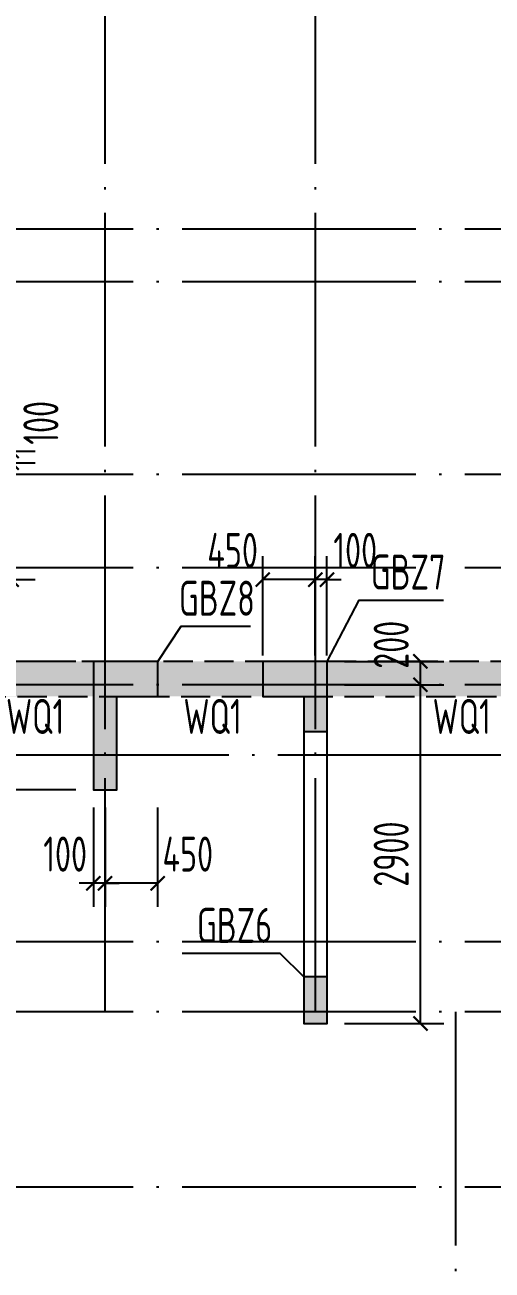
# Model space of a CAD drawing. Extents: x -1307975 to -76406, y -96289 to 379359.
# Drawn here: x -929803 to -925802, y 357582 to 368242 of the extents above; entities that cross this region are included whole.
import ezdxf
from ezdxf.enums import TextEntityAlignment as Align

# ---------------------------------------------------------------- set-up
doc = ezdxf.new("R2010")
doc.units = 0
doc.header["$LTSCALE"] = 1000
doc.linetypes.add('DASH', pattern=[0.35, 0.25, -0.1])
doc.linetypes.add('DOTE', pattern=[2.42, 2, -0.2, 0.02, -0.2])
doc.layers.get('0').update_dxf_attribs({"linetype": 'CONTINUOUS'})
doc.layers.get('DEFPOINTS').update_dxf_attribs({"linetype": 'CONTINUOUS'})
for name, color, linetype in [('A-DOTE', 10, 'DOTE'), ('COLU_DE_TEXT', 7, 'CONTINUOUS'), ('LABEL', 1, 'CONTINUOUS'), ('S-Q墙填充', 252, 'CONTINUOUS'), ('S-Q墙实线', 6, 'CONTINUOUS'), ('S-Q墙标注', 3, 'CONTINUOUS'), ('S-Q墙虚线', 6, 'DASH'), ('S-X详图填充', 252, 'CONTINUOUS'), ('S-X详图实线', 4, 'CONTINUOUS')]:
    doc.layers.add(name, color=color, linetype=linetype)
doc.styles.add('TSSD_REIN', font='tssdeng.shx', dxfattribs={"width": 0.7, "height": 300, "bigfont": 'tssdchn.shx'})
doc.styles.add('结构文字', font='zstxt.shx', dxfattribs={"width": 0.7, "bigfont": 'zshz.shx'})
doc.dimstyles.new('STRUCK', dxfattribs={"dimtxt": 400, "dimasz": 121, "dimexe": 200, "dimexo": 150, "dimgap": 115, "dimtad": 1, "dimdec": 0, "dimdsep": 46, "dimtxsty": '结构文字', "dimblk": 'ARCHTICK', "dimcen": 400, "dimclrd": 3, "dimclre": 3, "dimclrt": 7, "dimadec": 0, "dimazin": 0, "dimtfac": 1, "dimtdec": 0, "dimtix": 1, "dimtmove": 2, "dimatfit": 3, "dimldrblk": '_DIMX', "dimfxl": 1, "dimtolj": 1, "dimtzin": 0, "dimarcsym": 0})

# ---------------------------------------------------------------- blocks, each defined once
blk = doc.blocks.new('20210726.16350016')
at = {"layer": 'A-DOTE'}
for p, q in [((48100, 10900), (48100, 21100)), ((49900, 10900), (49900, 21100)), ((55600, 17600), (3600, 17600)), ((55600, 17150), (3600, 17150)), ((55600, 15500), (3600, 15500)), ((55600, 14700), (3600, 14700)), ((55600, 13700), (3600, 13700)), ((3600, 13100.3), (55600, 13100.3)), ((55600, 11500), (3600, 11500)), ((55600, 10900), (3600, 10900)), ((51100, 10900), (51100, 3600)), ((55600, 9400), (3600, 9400))]:
    blk.add_line(p, q, dxfattribs=at)
blk = doc.blocks.new('_ArchTick')
at = {"color": 0, "linetype": 'ByBlock', "const_width": 0.15}
blk.add_lwpolyline([(-0.5, -0.5), (0.5, 0.5)], dxfattribs=at)
blk = doc.blocks.new('*D3534')
at = {"layer": 'DEFPOINTS', "color": 0, "transparency": 16777216}
for p in [(-927216, 362593), (-926416, 362593), (-927216, 359693)]:
    blk.add_point(p, dxfattribs=at)
at = {"layer": 'S-Q墙标注', "color": 3, "lineweight": -2, "transparency": 16777216}
for p, q in [((-927066, 362593), (-926216, 362593)), ((-926416, 359693), (-926416, 362593)), ((-927066, 359693), (-926216, 359693))]:
    blk.add_line(p, q, dxfattribs=at)
at = {"layer": 'S-Q墙标注', "color": 3, "lineweight": -2, "transparency": 16777216, "xscale": 121, "yscale": 121, "zscale": 121}
for p, rotation in [((-926416, 362593), 90), ((-926416, 359693), 270)]:
    blk.add_blockref('_ArchTick', p, dxfattribs=dict(at, rotation=rotation))
at = {"layer": 'S-Q墙标注', "color": 7, "transparency": 16777216, "insert": (-926666, 361143), "char_height": 300, "attachment_point": 5, "rotation": 90, "style": 'TSSD_REIN'}
blk.add_mtext('\\A1;2900', dxfattribs=at)
blk = doc.blocks.new('_DIMX')
blk.add_line((-150, 0), (150, 0))
at = {"const_width": 50}
blk.add_lwpolyline([(-70, -70), (70, 70)], dxfattribs=at)
blk = doc.blocks.new('*D3535')
at = {"layer": 'DEFPOINTS', "color": 0, "transparency": 16777216}
for p in [(-927216, 362793), (-926416, 362793), (-927216, 362593)]:
    blk.add_point(p, dxfattribs=at)
at = {"layer": 'S-Q墙标注', "color": 3, "lineweight": -2, "transparency": 16777216}
for p, q in [((-927066, 362793), (-926216, 362793)), ((-926416, 362593), (-926416, 362793)), ((-927066, 362593), (-926216, 362593))]:
    blk.add_line(p, q, dxfattribs=at)
at = {"layer": 'S-Q墙标注', "color": 3, "lineweight": -2, "transparency": 16777216, "xscale": 121, "yscale": 121, "zscale": 121}
for p, rotation in [((-926416, 362793), 90), ((-926416, 362593), 270)]:
    blk.add_blockref('_ArchTick', p, dxfattribs=dict(at, rotation=rotation))
at = {"layer": 'S-Q墙标注', "color": 7, "transparency": 16777216, "insert": (-926666, 362935), "char_height": 300, "attachment_point": 5, "rotation": 90, "style": 'TSSD_REIN'}
blk.add_mtext('\\A1;200', dxfattribs=at)
blk = doc.blocks.new('*D3536')
at = {"layer": 'DEFPOINTS', "color": 0, "transparency": 16777216}
for p in [(-927316, 363493), (-927316, 362693), (-927216, 362693)]:
    blk.add_point(p, dxfattribs=at)
at = {"layer": 'S-Q墙标注', "color": 3, "lineweight": -2, "transparency": 16777216}
for p, q in [((-927316, 362843), (-927316, 363693)), ((-927216, 362843), (-927216, 363693)), ((-927316, 363493), (-927437, 363493)), ((-927216, 363493), (-927316, 363493)), ((-927216, 363493), (-927095, 363493))]:
    blk.add_line(p, q, dxfattribs=at)
at = {"layer": 'S-Q墙标注', "color": 3, "lineweight": -2, "transparency": 16777216, "xscale": 121, "yscale": 121, "zscale": 121}
blk.add_blockref('_ArchTick', (-927316, 363493), dxfattribs=at)
at = {"layer": 'S-Q墙标注', "color": 3, "lineweight": -2, "transparency": 16777216, "xscale": 121, "yscale": 121, "zscale": 121, "rotation": 180}
blk.add_blockref('_ArchTick', (-927216, 363493), dxfattribs=at)
at = {"layer": 'S-Q墙标注', "color": 7, "transparency": 16777216, "insert": (-926974, 363743), "char_height": 300, "attachment_point": 5, "style": 'TSSD_REIN'}
blk.add_mtext('\\A1;100', dxfattribs=at)
blk = doc.blocks.new('*D3537')
at = {"layer": 'DEFPOINTS', "color": 0, "transparency": 16777216}
for p in [(-927766, 363493), (-927766, 362693), (-927316, 362693)]:
    blk.add_point(p, dxfattribs=at)
at = {"layer": 'S-Q墙标注', "color": 3, "lineweight": -2, "transparency": 16777216}
for p, q in [((-927766, 362843), (-927766, 363693)), ((-927316, 362843), (-927316, 363693)), ((-927316, 363493), (-927766, 363493))]:
    blk.add_line(p, q, dxfattribs=at)
at = {"layer": 'S-Q墙标注', "color": 3, "lineweight": -2, "transparency": 16777216, "xscale": 121, "yscale": 121, "zscale": 121, "rotation": 180}
blk.add_blockref('_ArchTick', (-927766, 363493), dxfattribs=at)
at = {"layer": 'S-Q墙标注', "color": 3, "lineweight": -2, "transparency": 16777216, "xscale": 121, "yscale": 121, "zscale": 121}
blk.add_blockref('_ArchTick', (-927316, 363493), dxfattribs=at)
at = {"layer": 'S-Q墙标注', "color": 7, "transparency": 16777216, "insert": (-928024, 363743), "char_height": 300, "attachment_point": 5, "style": 'TSSD_REIN'}
blk.add_mtext('\\A1;450', dxfattribs=at)
blk = doc.blocks.new('*D3538')
at = {"layer": 'DEFPOINTS', "color": 0, "transparency": 16777216}
for p in [(-930016, 362593), (-929216, 362593), (-929216, 361693)]:
    blk.add_point(p, dxfattribs=at)
at = {"layer": 'S-Q墙标注', "color": 3, "lineweight": -2, "transparency": 16777216}
for p, q in [((-929366, 362593), (-930216, 362593)), ((-930016, 361693), (-930016, 362593)), ((-929366, 361693), (-930216, 361693))]:
    blk.add_line(p, q, dxfattribs=at)
at = {"layer": 'S-Q墙标注', "color": 3, "lineweight": -2, "transparency": 16777216, "xscale": 121, "yscale": 121, "zscale": 121}
for p, rotation in [((-930016, 362593), 90), ((-930016, 361693), 270)]:
    blk.add_blockref('_ArchTick', p, dxfattribs=dict(at, rotation=rotation))
at = {"layer": 'S-Q墙标注', "color": 7, "transparency": 16777216, "insert": (-930266, 362143), "char_height": 300, "attachment_point": 5, "rotation": 90, "style": 'TSSD_REIN'}
blk.add_mtext('\\A1;900', dxfattribs=at)
blk = doc.blocks.new('*D3539')
at = {"layer": 'DEFPOINTS', "color": 0, "transparency": 16777216}
for p in [(-930016, 362793), (-929216, 362793), (-929216, 362593)]:
    blk.add_point(p, dxfattribs=at)
at = {"layer": 'S-Q墙标注', "color": 3, "lineweight": -2, "transparency": 16777216}
for p, q in [((-929366, 362793), (-930216, 362793)), ((-930016, 362593), (-930016, 362793)), ((-929366, 362593), (-930216, 362593))]:
    blk.add_line(p, q, dxfattribs=at)
at = {"layer": 'S-Q墙标注', "color": 3, "lineweight": -2, "transparency": 16777216, "xscale": 121, "yscale": 121, "zscale": 121}
for p, rotation in [((-930016, 362793), 90), ((-930016, 362593), 270)]:
    blk.add_blockref('_ArchTick', p, dxfattribs=dict(at, rotation=rotation))
at = {"layer": 'S-Q墙标注', "color": 7, "transparency": 16777216, "insert": (-930266, 362935), "char_height": 300, "attachment_point": 5, "rotation": 90, "style": 'TSSD_REIN'}
blk.add_mtext('\\A1;200', dxfattribs=at)
blk = doc.blocks.new('*D3540')
at = {"layer": 'DEFPOINTS', "color": 0, "transparency": 16777216}
for p in [(-929116, 361693), (-928666, 361693), (-929116, 360893)]:
    blk.add_point(p, dxfattribs=at)
at = {"layer": 'S-Q墙标注', "color": 3, "lineweight": -2, "transparency": 16777216}
for p, q in [((-929116, 361543), (-929116, 360693)), ((-928666, 361543), (-928666, 360693)), ((-928666, 360893), (-929116, 360893))]:
    blk.add_line(p, q, dxfattribs=at)
at = {"layer": 'S-Q墙标注', "color": 3, "lineweight": -2, "transparency": 16777216, "xscale": 121, "yscale": 121, "zscale": 121, "rotation": 180}
blk.add_blockref('_ArchTick', (-929116, 360893), dxfattribs=at)
at = {"layer": 'S-Q墙标注', "color": 3, "lineweight": -2, "transparency": 16777216, "xscale": 121, "yscale": 121, "zscale": 121}
blk.add_blockref('_ArchTick', (-928666, 360893), dxfattribs=at)
at = {"layer": 'S-Q墙标注', "color": 7, "transparency": 16777216, "insert": (-928408, 361143), "char_height": 300, "attachment_point": 5, "style": 'TSSD_REIN'}
blk.add_mtext('\\A1;450', dxfattribs=at)
blk = doc.blocks.new('*D3541')
at = {"layer": 'DEFPOINTS', "color": 0, "transparency": 16777216}
for p in [(-929216, 361693), (-929116, 361693), (-929216, 360893)]:
    blk.add_point(p, dxfattribs=at)
at = {"layer": 'S-Q墙标注', "color": 3, "lineweight": -2, "transparency": 16777216}
for p, q in [((-929216, 361543), (-929216, 360693)), ((-929116, 361543), (-929116, 360693)), ((-929216, 360893), (-929337, 360893)), ((-929116, 360893), (-929216, 360893)), ((-929116, 360893), (-928995, 360893))]:
    blk.add_line(p, q, dxfattribs=at)
at = {"layer": 'S-Q墙标注', "color": 3, "lineweight": -2, "transparency": 16777216, "xscale": 121, "yscale": 121, "zscale": 121}
blk.add_blockref('_ArchTick', (-929216, 360893), dxfattribs=at)
at = {"layer": 'S-Q墙标注', "color": 3, "lineweight": -2, "transparency": 16777216, "xscale": 121, "yscale": 121, "zscale": 121, "rotation": 180}
blk.add_blockref('_ArchTick', (-929116, 360893), dxfattribs=at)
at = {"layer": 'S-Q墙标注', "color": 7, "transparency": 16777216, "insert": (-929458, 361143), "char_height": 300, "attachment_point": 5, "style": 'TSSD_REIN'}
blk.add_mtext('\\A1;100', dxfattribs=at)
blk = doc.blocks.new('*D3546')
at = {"layer": 'DEFPOINTS', "color": 0, "transparency": 16777216}
for p in [(-930716, 364493), (-929916, 364493), (-930716, 363493)]:
    blk.add_point(p, dxfattribs=at)
at = {"layer": 'S-Q墙标注', "color": 3, "lineweight": -2, "transparency": 16777216}
for p, q in [((-930566, 364493), (-929716, 364493)), ((-929916, 363493), (-929916, 364493)), ((-930566, 363493), (-929716, 363493))]:
    blk.add_line(p, q, dxfattribs=at)
at = {"layer": 'S-Q墙标注', "color": 3, "lineweight": -2, "transparency": 16777216, "xscale": 121, "yscale": 121, "zscale": 121}
for p, rotation in [((-929916, 364493), 90), ((-929916, 363493), 270)]:
    blk.add_blockref('_ArchTick', p, dxfattribs=dict(at, rotation=rotation))
at = {"layer": 'S-Q墙标注', "color": 7, "transparency": 16777216, "insert": (-930166, 363993), "char_height": 300, "attachment_point": 5, "rotation": 90, "style": 'TSSD_REIN'}
blk.add_mtext('\\A1;1000', dxfattribs=at)
blk = doc.blocks.new('*D3547')
at = {"layer": 'DEFPOINTS', "color": 0, "transparency": 16777216}
for p in [(-930716, 364593), (-929916, 364593), (-930716, 364493)]:
    blk.add_point(p, dxfattribs=at)
at = {"layer": 'S-Q墙标注', "color": 3, "lineweight": -2, "transparency": 16777216}
for p, q in [((-929916, 364593), (-929916, 364714)), ((-930566, 364593), (-929716, 364593)), ((-929916, 364493), (-929916, 364593)), ((-930566, 364493), (-929716, 364493)), ((-929916, 364493), (-929916, 364372))]:
    blk.add_line(p, q, dxfattribs=at)
at = {"layer": 'S-Q墙标注', "color": 3, "lineweight": -2, "transparency": 16777216, "xscale": 121, "yscale": 121, "zscale": 121}
for p, rotation in [((-929916, 364593), 270), ((-929916, 364493), 90)]:
    blk.add_blockref('_ArchTick', p, dxfattribs=dict(at, rotation=rotation))
at = {"layer": 'S-Q墙标注', "color": 7, "transparency": 16777216, "insert": (-929666, 364835), "char_height": 300, "attachment_point": 5, "rotation": 90, "style": 'TSSD_REIN'}
blk.add_mtext('\\A1;100', dxfattribs=at)
blk = doc.blocks.new('20211109.00462574')
at = {"layer": 'S-Q墙填充'}
h = blk.add_hatch(dxfattribs=at)
h.set_pattern_fill('ARMORED', color=252, scale=30, style=0)
h.set_pattern_definition([(50, (994311.75, -393917.59), (215.178055, -18.82564), [22.5, -247.5]), (355, (994311.75, -393917.59), (-41.6254, 225.65764), [18, -198]), (100.4514, (994329.68, -393919.15), (173.552815, 206.831863), [19.122057, -210.342634]), (46.1842, (994311.75, -393857.59), (320.172315, -49.655704), [33.75, -371.25]), (96.6356, (994338.43, -393861.72), (280.39881, 292.23536), [28.68309, -315.5139]), (351.1842, (994311.75, -393857.6), (280.39858, 292.23558), [27, -297]), (21, (994341.75, -393872.59), (179.072116, -120.785667), [22.5, -247.5]), (326, (994341.75, -393872.59), (72.9946, 217.545014), [18, -198]), (71.4514, (994356.67, -393882.65), (252.06679, 96.75915), [19.122057, -210.342634]), (37.5, (994311.75, -393917.586), (3.6479566, 99.868156), [0, -195.6, 0, -201, 0, -198.75]), (7.5, (994311.75, -393917.59), (78.920861, 118.323514), [0, -114.6, 0, -191.1, 0, -75.75]), (327.5, (994244.85, -393917.586), (160.146731, -6.7664615), [0, -75, 0, -234, 0, -310.5]), (317.5, (994214.85, -393917.59), (174.95585, 30.031495), [0, -97.5, 0, -155.4, 0, -220.5]), (45, (994311.75, -393917.59), (-106.066017, 106.066017), [])])
h.paths.add_polyline_path([(9600, 1650), (9400, 1650), (9400, 1500), (300, 1500), (300, 8500), (6600, 8500), (6600, 7700), (6800, 7700), (6800, 8800), (5900, 8800), (5900, 9200), (5650, 9200), (5650, 8800), (4150, 8800), (4150, 10500), (5650, 10500), (5650, 9820), (5900, 9820), (5900, 10150), (6300, 10150), (6300, 10500), (6800, 10500), (6800, 10800), (5900, 10800), (5900, 12596), (5650, 12596), (5650, 10750), (3900, 10750), (3900, 8800), (1550, 8800), (1550, 13796), (1300, 13796), (1300, 8800), (0, 8800), (0, 1200), (9300, 1200), (9300, 0), (16100, 0), (16100, 1200), (34400, 1200), (34400, 0), (41000, 0), (41000, 1200), (50400, 1200), (50400, 8800), (42200, 8800), (42200, 10600), (39300, 10600), (39300, 10850), (36100, 10850), (36100, 10600), (33200, 10600), (33200, 8800), (17200, 8800), (17200, 10600), (14300, 10600), (14300, 12300), (15200, 12300), (15200, 14196), (12817, 14196), (12817, 13896), (14900, 13896), (14900, 12600), (14000, 12600), (14000, 9100), (14200, 9100), (14200, 10300), (16900, 10300), (16900, 8500), (33500, 8500), (33500, 10300), (36400, 10300), (36400, 10550), (39000, 10550), (39000, 10300), (41900, 10300), (41900, 8500), (50100, 8500), (50100, 1500), (41000, 1500), (41000, 1650), (40700, 1650), (40700, 300), (34700, 300), (34700, 1650), (34400, 1650), (34400, 1500), (16000, 1500), (16000, 1650), (15800, 1650), (15800, 300), (9600, 300)])
at = {"layer": 'S-Q墙实线'}
for points in [[(43600, 8800), (43600, 7700), (43800, 7700), (43800, 8500), (44150, 8500), (44150, 8800)], [(45600, 8800), (45050, 8800), (45050, 8500), (45400, 8500), (45400, 5700), (45600, 5700)]]:
    blk.add_lwpolyline(points, close=True, dxfattribs=at)
at = {"layer": 'S-Q墙虚线', "color": 2}
for points in [[(41000, 1200), (50400, 1200), (50400, 8800), (42200, 8800)], [(41900, 8500), (50100, 8500), (50100, 1500), (41000, 1500)]]:
    blk.add_lwpolyline(points, dxfattribs=at)

msp = doc.modelspace()

# ---------------------------------------------------------------- hatches: boundary and pattern name
at = {"layer": 'S-X详图填充'}
h = msp.add_hatch(color=256, dxfattribs=at)
h.dxf.hatch_style = 1
h.paths.add_polyline_path([(-928665.61, 362493.14), (-928665.61, 362793.13), (-929215.61, 362793.13), (-929215.61, 361693.09), (-929015.61, 361693.09), (-929015.61, 362493.14)])
h = msp.add_hatch(color=256, dxfattribs=at)
h.dxf.hatch_style = 1
h.paths.add_polyline_path([(-927415.61, 362193.09), (-927215.61, 362193.09), (-927215.61, 362793.14), (-927765.61, 362793.14), (-927765.61, 362493.14), (-927415.61, 362493.14)])
h = msp.add_hatch(color=256, dxfattribs=at)
h.dxf.hatch_style = 1
h.paths.add_polyline_path([(-927215.61, 360093.09), (-927415.61, 360093.09), (-927415.61, 359693.09), (-927215.61, 359693.09)])

# ---------------------------------------------------------------- linework, layer by layer
at = {"layer": 'LABEL'}
for points in [[(-927215.61, 362793.14), (-926940.75, 363317.59), (-926218.77, 363317.59)], [(-928665.61, 362793.14), (-928465.61, 363093.16), (-927869.6, 363093.16)], [(-927415.61, 360093.09), (-927615.61, 360293.09), (-928455.61, 360293.09)]]:
    msp.add_lwpolyline(points, dxfattribs=at)
at = {"layer": 'S-X详图实线'}
for points in [[(-928665.61, 362493.14), (-928665.61, 362793.14), (-929215.61, 362793.14), (-929215.61, 361693.09), (-929015.61, 361693.09), (-929015.61, 362493.14), (-928665.61, 362493.14)], [(-927415.61, 362193.09), (-927215.61, 362193.09), (-927215.61, 362793.14), (-927765.61, 362793.14), (-927765.61, 362493.14), (-927415.61, 362493.14), (-927415.61, 362193.09)], [(-927215.61, 360093.09), (-927415.61, 360093.09), (-927415.61, 359693.09), (-927215.61, 359693.09), (-927215.61, 360093.09)]]:
    msp.add_lwpolyline(points, close=True, dxfattribs=at)

# ---------------------------------------------------------------- block references
at = {"layer": 'A-DOTE'}
msp.add_blockref('20210726.16350016', (-977215.6, 348893.02), dxfattribs=at)
at = {"layer": 'S-Q墙实线', "color": 2}
msp.add_blockref('20211109.00462574', (-972815.59, 353992.98), dxfattribs=at)

# ---------------------------------------------------------------- texts
at = {"layer": 'COLU_DE_TEXT', "style": 'TSSD_REIN', "width": 0.7}
for s, p in [('GBZ7', (-926840.75, 363317.59)), ('GBZ8', (-928483.81, 363093.16)), ('GBZ6', (-928329.46, 360293.09))]:
    msp.add_text(s, height=300, dxfattribs=at).set_placement(p, align=Align.BOTTOM_LEFT)
at = {"layer": 'S-Q墙标注', "style": 'TSSD_REIN', "width": 0.7}
for p in [(-929714.92, 362081.67), (-928195.63, 362081.67), (-926062.15, 362081.67)]:
    msp.add_text('WQ1', height=300, dxfattribs=at).set_placement(p, align=Align.BOTTOM_CENTER)

# ---------------------------------------------------------------- dimensions: what is measured, and where the dimension line sits
at = {"layer": 'S-Q墙标注'}
for base, p1, p2, angle, picture, middle in [((-929915.6, 364593.06), (-930715.6, 364493.06), (-930715.6, 364593.06), 90, '*D3547', (-929665.6, 364834.99)), ((-927765.61, 363493.06), (-927315.6, 362693.06), (-927765.61, 362693.06), 180, '*D3537', (-928023.69, 363743.06)), ((-927315.6, 363493.06), (-927215.61, 362693.06), (-927315.6, 362693.06), 180, '*D3536', (-926973.69, 363743.06)), ((-930015.61, 362793.13), (-929215.61, 362593.06), (-929215.61, 362793.13), 90, '*D3539', (-930265.61, 362934.99)), ((-926415.61, 362793.11), (-927215.61, 362593.06), (-927215.61, 362793.11), 90, '*D3535', (-926665.61, 362934.99)), ((-929215.61, 360893.06), (-929115.6, 361693.06), (-929215.61, 361693.06), 180, '*D3541', (-929457.53, 361143.06)), ((-929115.6, 360893.06), (-928665.69, 361693.06), (-929115.6, 361693.06), 180, '*D3540', (-928407.62, 361143.06))]:
    dim = msp.add_linear_dim(base=base, p1=p1, p2=p2, angle=angle, dimstyle='STRUCK', override={"dimtxt": 300, "dimgap": 100, "dimtxsty": 'TSSD_REIN'}, dxfattribs=at)
    dim.commit()
    dim.dimension.update_dxf_attribs({"geometry": picture, "text_midpoint": middle, "dimtype": 160})
for base, p1, p2, picture, middle in [((-929915.6, 364493.06), (-930715.6, 363493.06), (-930715.6, 364493.06), '*D3546', (-930165.6, 363993.06)), ((-930015.61, 362593.06), (-929215.61, 361693.06), (-929215.61, 362593.06), '*D3538', (-930265.61, 362143.06)), ((-926415.61, 362593.06), (-927215.61, 359693.06), (-927215.61, 362593.06), '*D3534', (-926665.61, 361143.06))]:
    dim = msp.add_linear_dim(base=base, p1=p1, p2=p2, angle=90, dimstyle='STRUCK', override={"dimtxt": 300, "dimgap": 100, "dimtxsty": 'TSSD_REIN'}, dxfattribs=at)
    dim.commit()
    dim.dimension.update_dxf_attribs({"geometry": picture, "text_midpoint": middle})

doc.saveas('drawing.dxf')
